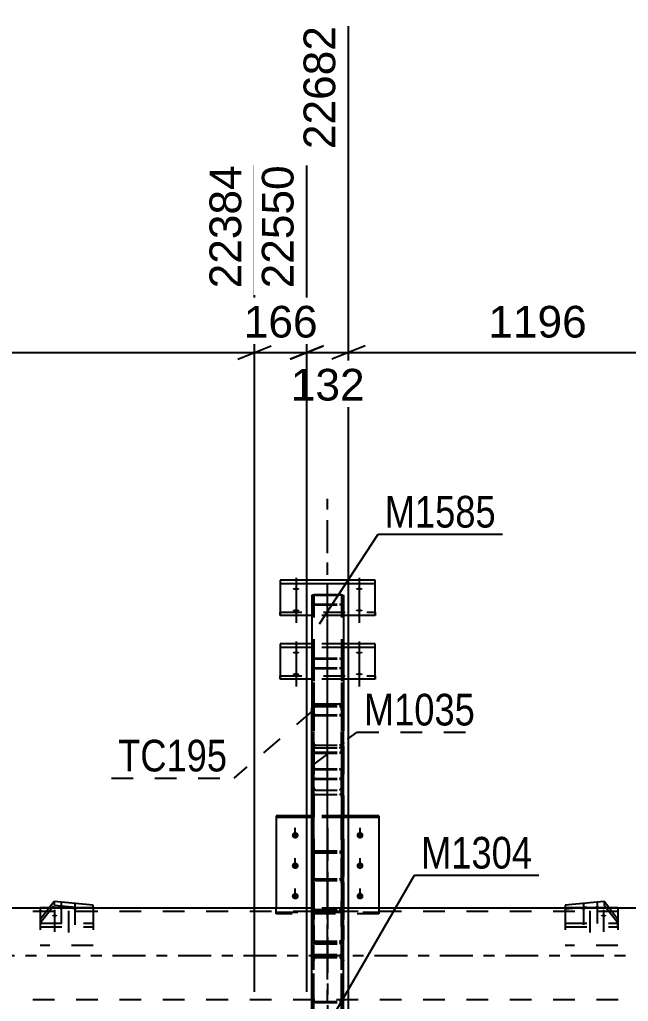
# Model space of a CAD drawing. Header units: millimetres. Extents: x -82 to 1107, y -546 to 295.
# Drawn here: x 596.4 to 651.5, y -4.1 to 84.7 of the extents above; entities that cross this region are included whole.
import ezdxf

# ---------------------------------------------------------------- set-up
doc = ezdxf.new("R2010")
doc.units = ezdxf.units.MM
doc.linetypes.add('DXK_LINE_DOT2', pattern=[3.9198, 1.9599, -1.9599])
doc.linetypes.add('DXK_LINE_DOT3', pattern=[5.9187, 2.979, -0.9799, 0.9799, -0.9799])
doc.styles.add('Arial', font='ARIAL.TTF', dxfattribs={"height": 0.2})
doc.styles.add('Arial Narrow', font='ARIALN.TTF', dxfattribs={"height": 0.2})

# ---------------------------------------------------------------- blocks, each defined once
blk = doc.blocks.new('Part-761553693-1365 - 1360')
at = {"color": 2, "linetype": 'Continuous'}
for p, q in [((619.984, 33.973), (619.984, 33.649)), ((628.555, 33.973), (619.984, 33.973)), ((628.555, 33.649), (628.555, 33.973)), ((619.984, 33.649), (619.984, 30.767)), ((628.555, 33.649), (619.984, 33.649)), ((628.555, 30.767), (628.555, 33.649)), ((622.843, 30.767), (619.984, 30.767)), ((628.555, 30.767), (625.7, 30.767))]:
    blk.add_line(p, q, dxfattribs=at)
at = {"color": 7, "linetype": 'DXK_LINE_DOT2'}
for p, q in [((619.984, 30.767), (619.984, 31.091)), ((619.984, 31.091), (628.555, 31.091)), ((625.7, 30.767), (622.843, 30.767)), ((628.555, 31.091), (628.555, 30.767))]:
    blk.add_line(p, q, dxfattribs=at)
blk = doc.blocks.new('Part-761553693-2009 - 1360')
at = {"color": 2, "linetype": 'Continuous'}
for p, q in [((649.273, 4.883), (645.746, 4.562)), ((645.746, 4.562), (645.746, 4.342)), ((649.694, 4.342), (649.273, 4.883))]:
    blk.add_line(p, q, dxfattribs=at)
at = {"color": 7, "linetype": 'DXK_LINE_DOT2'}
for p, q in [((645.746, 4.24), (649.273, 4.561)), ((649.273, 4.883), (649.273, 4.561)), ((649.273, 4.561), (650.522, 2.955)), ((645.746, 4.342), (645.746, 2.601)), ((650.522, 3.278), (649.694, 4.342)), ((645.746, 2.923), (650.522, 2.923)), ((650.522, 2.601), (650.522, 3.278)), ((645.746, 2.601), (650.522, 2.601))]:
    blk.add_line(p, q, dxfattribs=at)
blk = doc.blocks.new('Bolt-761553693-2076 - 1360')
at = {"linetype": 'Continuous'}
for points in [[(621.413, 33.286), (621.478, 33.284), (621.541, 33.277), (621.598, 33.267), (621.646, 33.252), (621.685, 33.235), (621.712, 33.215), (621.725, 33.195), (621.725, 33.173), (621.712, 33.152), (621.685, 33.133), (621.646, 33.115), (621.598, 33.101), (621.541, 33.09), (621.478, 33.084), (621.413, 33.082), (621.348, 33.084), (621.285, 33.09), (621.228, 33.101), (621.179, 33.115), (621.141, 33.133), (621.114, 33.152), (621.1, 33.173), (621.1, 33.195), (621.114, 33.215), (621.141, 33.235), (621.179, 33.252), (621.228, 33.267), (621.285, 33.277), (621.348, 33.284)], [(621.413, 31.334), (621.478, 31.332), (621.541, 31.325), (621.598, 31.314), (621.646, 31.3), (621.685, 31.283), (621.712, 31.263), (621.725, 31.242), (621.725, 31.221), (621.712, 31.2), (621.685, 31.181), (621.646, 31.163), (621.598, 31.149), (621.541, 31.138), (621.478, 31.132), (621.413, 31.13), (621.348, 31.132), (621.285, 31.138), (621.228, 31.149), (621.179, 31.163), (621.141, 31.181), (621.114, 31.2), (621.1, 31.221), (621.1, 31.242), (621.114, 31.263), (621.141, 31.283), (621.179, 31.3), (621.228, 31.314), (621.285, 31.325), (621.348, 31.332)]]:
    blk.add_hatch(color=1, dxfattribs=at).paths.add_polyline_path(points)
at = {"color": 1, "linetype": 'Continuous'}
for p, q in [((621.413, 34.183), (621.413, 32.076)), ((621.413, 32.231), (621.413, 30.124))]:
    blk.add_line(p, q, dxfattribs=at)
blk = doc.blocks.new('Part-761553693-6363 - 1360')
at = {"color": 2, "linetype": 'Continuous'}
for p, q in [((645.746, 4.342), (645.746, 4.286)), ((645.746, 4.342), (650.522, 4.342)), ((650.522, 4.342), (650.522, 4.286))]:
    blk.add_line(p, q, dxfattribs=at)
at = {"color": 7, "linetype": 'DXK_LINE_DOT2'}
for p, q in [((645.746, 4.286), (645.746, 0.913)), ((650.522, 4.286), (650.522, 0.913)), ((650.522, 0.913), (645.746, 0.913))]:
    blk.add_line(p, q, dxfattribs=at)
blk = doc.blocks.new('Part-761553693-1681 - 1360')
at = {"color": 7, "linetype": 'DXK_LINE_DOT2'}
for p, q in [((681.897, 4), (12.957, 4)), ((625.7, 4.286), (622.843, 4.286)), ((681.897, -4), (12.957, -4))]:
    blk.add_line(p, q, dxfattribs=at)
at = {"color": 2, "linetype": 'Continuous'}
for p, q in [((622.843, 4.286), (454.272, 4.286)), ((659.629, 4.286), (625.7, 4.286))]:
    blk.add_line(p, q, dxfattribs=at)
at = {"color": 7, "linetype": 'DXK_LINE_DOT3'}
blk.add_line((12.957, 0), (681.897, 0), dxfattribs=at)
blk = doc.blocks.new('Bolt-761553693-2062 - 1360')
at = {"linetype": 'Continuous'}
for points in [[(621.413, 27.521), (621.478, 27.519), (621.541, 27.512), (621.598, 27.501), (621.646, 27.487), (621.685, 27.47), (621.712, 27.45), (621.725, 27.429), (621.725, 27.408), (621.712, 27.387), (621.685, 27.368), (621.646, 27.35), (621.598, 27.336), (621.541, 27.325), (621.478, 27.319), (621.413, 27.317), (621.348, 27.319), (621.285, 27.325), (621.228, 27.336), (621.179, 27.35), (621.141, 27.368), (621.114, 27.387), (621.1, 27.408), (621.1, 27.429), (621.114, 27.45), (621.141, 27.47), (621.179, 27.487), (621.228, 27.501), (621.285, 27.512), (621.348, 27.519)], [(621.413, 25.569), (621.478, 25.567), (621.541, 25.56), (621.598, 25.549), (621.646, 25.535), (621.685, 25.518), (621.712, 25.498), (621.725, 25.477), (621.725, 25.456), (621.712, 25.435), (621.685, 25.416), (621.646, 25.398), (621.598, 25.384), (621.541, 25.373), (621.478, 25.367), (621.413, 25.364), (621.348, 25.367), (621.285, 25.373), (621.228, 25.384), (621.179, 25.398), (621.141, 25.416), (621.114, 25.435), (621.1, 25.456), (621.1, 25.477), (621.114, 25.498), (621.141, 25.518), (621.179, 25.535), (621.228, 25.549), (621.285, 25.56), (621.348, 25.567)]]:
    blk.add_hatch(color=1, dxfattribs=at).paths.add_polyline_path(points)
at = {"color": 1, "linetype": 'Continuous'}
for p, q in [((621.413, 28.418), (621.413, 26.311)), ((621.413, 26.466), (621.413, 24.359))]:
    blk.add_line(p, q, dxfattribs=at)
blk = doc.blocks.new('Part-761553693-6348 - 1360')
at = {"color": 7, "linetype": 'DXK_LINE_DOT3'}
blk.add_line((624.271, 7.349), (624.271, -81.109), dxfattribs=at)
at = {"color": 7, "linetype": 'DXK_LINE_DOT2'}
for p, q in [((623.054, 0.059), (623.12, 0.081)), ((623.12, 0.081), (623.185, 0.103)), ((623.185, 0.103), (625.357, 0.103)), ((625.357, 0.103), (625.488, 0.059)), ((622.843, -0.48), (622.869, -0.257)), ((622.843, -74.148), (622.843, -0.48)), ((623.027, -0.368), (623.014, -0.48)), ((623.014, -74.148), (623.014, -0.48)), ((623.185, -0.188), (623.12, -0.21)), ((623.185, -0.188), (625.357, -0.188)), ((625.422, -0.21), (625.357, -0.188)), ((625.528, -0.48), (625.515, -0.368)), ((625.528, -74.148), (625.528, -0.48)), ((625.674, -0.257), (625.7, -0.48)), ((625.7, -74.148), (625.7, -0.48)), ((622.843, -4.026), (622.863, -4.118)), ((622.863, -4.118), (622.869, -4.133)), ((622.869, -4.133), (622.943, -4.195)), ((622.943, -4.195), (623.054, -4.236)), ((623.027, -4.084), (623.014, -4.026)), ((623.053, -4.118), (623.027, -4.084)), ((623.064, -4.128), (623.053, -4.118)), ((623.108, -4.242), (623.054, -4.236)), ((623.064, -4.128), (623.12, -4.148)), ((623.185, -4.246), (623.108, -4.242)), ((623.12, -4.148), (623.185, -4.155)), ((623.185, -4.155), (625.357, -4.155)), ((623.185, -4.246), (625.357, -4.246)), ((625.357, -4.155), (625.422, -4.148)), ((625.434, -4.242), (625.357, -4.246)), ((625.422, -4.148), (625.478, -4.128)), ((625.488, -4.236), (625.434, -4.242)), ((625.489, -4.118), (625.478, -4.128)), ((625.488, -4.236), (625.599, -4.195)), ((625.515, -4.084), (625.489, -4.118)), ((625.515, -4.084), (625.528, -4.026)), ((625.599, -4.195), (625.674, -4.133)), ((625.679, -4.118), (625.674, -4.133)), ((625.7, -4.026), (625.679, -4.118)), ((622.869, -70.955), (622.843, -71.178)), ((623.014, -71.178), (623.027, -71.066)), ((623.185, -70.595), (623.054, -70.639)), ((623.12, -70.908), (623.185, -70.886)), ((623.185, -70.595), (625.357, -70.595)), ((623.185, -70.886), (625.357, -70.886)), ((625.488, -70.639), (625.357, -70.595)), ((625.357, -70.886), (625.422, -70.908)), ((625.515, -71.066), (625.528, -71.178)), ((625.7, -71.178), (625.674, -70.955)), ((623.014, -73.967), (622.843, -73.967)), ((622.843, -74.148), (622.869, -74.193)), ((622.869, -74.193), (622.943, -74.23)), ((622.943, -74.23), (623.054, -74.256)), ((623.027, -74.17), (623.014, -74.148)), ((623.064, -74.189), (623.027, -74.17)), ((623.054, -74.256), (623.185, -74.265)), ((623.12, -74.202), (623.064, -74.189)), ((623.185, -74.206), (623.12, -74.202)), ((623.185, -74.206), (625.357, -74.206)), ((623.185, -74.265), (625.357, -74.265)), ((625.422, -74.202), (625.357, -74.206)), ((625.357, -74.265), (625.488, -74.256)), ((625.478, -74.189), (625.422, -74.202)), ((625.515, -74.17), (625.478, -74.189)), ((625.488, -74.256), (625.599, -74.23)), ((625.528, -74.148), (625.515, -74.17)), ((625.528, -73.967), (625.7, -73.967)), ((625.599, -74.23), (625.674, -74.193)), ((625.674, -74.193), (625.7, -74.148))]:
    blk.add_line(p, q, dxfattribs=at)
for centre, radius, start, end in [((623.397, -0.355), 0.537, 129.62623, 169.43373), ((625.145, -0.355), 0.537, 10.56627, 50.37377), ((623.291, -0.417), 0.269, 129.62623, 169.43373), ((625.251, -0.417), 0.269, 10.56627, 50.37377), ((623.397, -71.053), 0.537, 129.62623, 169.43373), ((623.291, -71.115), 0.269, 129.62623, 169.43373), ((625.251, -71.115), 0.269, 10.56627, 50.37377), ((625.145, -71.053), 0.537, 10.56627, 50.37377)]:
    blk.add_arc(centre, radius, start, end, dxfattribs=at)
blk = doc.blocks.new('Bolt-761553693-1960 - 1360')
at = {"linetype": 'Continuous'}
for points in [[(621.343, 11.179), (621.408, 11.172), (621.47, 11.153), (621.527, 11.122), (621.576, 11.081), (621.615, 11.031), (621.641, 10.975), (621.655, 10.914), (621.655, 10.853), (621.641, 10.792), (621.615, 10.736), (621.576, 10.686), (621.527, 10.645), (621.47, 10.614), (621.408, 10.595), (621.343, 10.588), (621.277, 10.595), (621.215, 10.614), (621.158, 10.645), (621.109, 10.686), (621.07, 10.736), (621.044, 10.792), (621.03, 10.853), (621.03, 10.914), (621.044, 10.975), (621.07, 11.031), (621.109, 11.081), (621.158, 11.122), (621.215, 11.153), (621.277, 11.172)], [(627.2, 11.179), (627.265, 11.172), (627.328, 11.153), (627.384, 11.122), (627.433, 11.081), (627.472, 11.031), (627.499, 10.975), (627.512, 10.914), (627.512, 10.853), (627.499, 10.792), (627.472, 10.736), (627.433, 10.686), (627.384, 10.645), (627.328, 10.614), (627.265, 10.595), (627.2, 10.588), (627.134, 10.595), (627.072, 10.614), (627.015, 10.645), (626.966, 10.686), (626.927, 10.736), (626.901, 10.792), (626.887, 10.853), (626.887, 10.914), (626.901, 10.975), (626.927, 11.031), (626.966, 11.081), (627.015, 11.122), (627.072, 11.153), (627.134, 11.172)], [(621.343, 8.427), (621.408, 8.42), (621.47, 8.401), (621.527, 8.371), (621.576, 8.329), (621.615, 8.279), (621.641, 8.223), (621.655, 8.162), (621.655, 8.101), (621.641, 8.04), (621.615, 7.984), (621.576, 7.934), (621.527, 7.893), (621.47, 7.862), (621.408, 7.843), (621.343, 7.836), (621.277, 7.843), (621.215, 7.862), (621.158, 7.893), (621.109, 7.934), (621.07, 7.984), (621.044, 8.04), (621.03, 8.101), (621.03, 8.162), (621.044, 8.223), (621.07, 8.279), (621.109, 8.329), (621.158, 8.371), (621.215, 8.401), (621.277, 8.42)], [(627.2, 8.427), (627.265, 8.42), (627.328, 8.401), (627.384, 8.371), (627.433, 8.329), (627.472, 8.279), (627.499, 8.223), (627.512, 8.162), (627.512, 8.101), (627.499, 8.04), (627.472, 7.984), (627.433, 7.934), (627.384, 7.893), (627.328, 7.862), (627.265, 7.843), (627.2, 7.836), (627.134, 7.843), (627.072, 7.862), (627.015, 7.893), (626.966, 7.934), (626.927, 7.984), (626.901, 8.04), (626.887, 8.101), (626.887, 8.162), (626.901, 8.223), (626.927, 8.279), (626.966, 8.329), (627.015, 8.371), (627.072, 8.401), (627.134, 8.42)], [(621.343, 5.675), (621.408, 5.669), (621.47, 5.649), (621.527, 5.619), (621.576, 5.577), (621.615, 5.527), (621.641, 5.471), (621.655, 5.41), (621.655, 5.349), (621.641, 5.288), (621.615, 5.232), (621.576, 5.182), (621.527, 5.141), (621.47, 5.11), (621.408, 5.091), (621.343, 5.084), (621.277, 5.091), (621.215, 5.11), (621.158, 5.141), (621.109, 5.182), (621.07, 5.232), (621.044, 5.288), (621.03, 5.349), (621.03, 5.41), (621.044, 5.471), (621.07, 5.527), (621.109, 5.577), (621.158, 5.619), (621.215, 5.649), (621.277, 5.669)], [(627.2, 5.675), (627.265, 5.669), (627.328, 5.649), (627.384, 5.619), (627.433, 5.577), (627.472, 5.527), (627.499, 5.471), (627.512, 5.41), (627.512, 5.349), (627.499, 5.288), (627.472, 5.232), (627.433, 5.182), (627.384, 5.141), (627.328, 5.11), (627.265, 5.091), (627.2, 5.084), (627.134, 5.091), (627.072, 5.11), (627.015, 5.141), (626.966, 5.182), (626.927, 5.232), (626.901, 5.288), (626.887, 5.349), (626.887, 5.41), (626.901, 5.471), (626.927, 5.527), (626.966, 5.577), (627.015, 5.619), (627.072, 5.649), (627.134, 5.669)]]:
    blk.add_hatch(color=1, dxfattribs=at).paths.add_polyline_path(points)
at = {"color": 1, "linetype": 'Continuous'}
for p, q in [((621.343, 10.757), (621.343, 11.568)), ((627.2, 10.757), (627.2, 11.568)), ((621.343, 8.005), (621.343, 8.816)), ((627.2, 8.005), (627.2, 8.816)), ((621.343, 5.253), (621.343, 6.064)), ((627.2, 5.253), (627.2, 6.064))]:
    blk.add_line(p, q, dxfattribs=at)
at = {"color": 1, "linetype": 'DXK_LINE_DOT2'}
for p, q in [((624.271, 10.757), (624.271, 11.568)), ((624.271, 5.253), (624.271, 6.064))]:
    blk.add_line(p, q, dxfattribs=at)
blk = doc.blocks.new('Bolt-761553693-2010 - 1360')
at = {"linetype": 'Continuous'}
for points in [[(648.637, 4.282), (648.584, 4.284), (648.533, 4.29), (648.486, 4.299), (648.446, 4.311), (648.415, 4.326), (648.393, 4.343), (648.382, 4.361), (648.382, 4.379), (648.393, 4.397), (648.415, 4.414), (648.446, 4.429), (648.486, 4.441), (648.533, 4.451), (648.584, 4.456), (648.637, 4.458), (648.691, 4.456), (648.742, 4.451), (648.789, 4.441), (648.828, 4.429), (648.86, 4.414), (648.882, 4.397), (648.893, 4.379), (648.893, 4.361), (648.882, 4.343), (648.86, 4.326), (648.828, 4.311), (648.789, 4.299), (648.742, 4.29), (648.691, 4.284)], [(647.395, 4.169), (647.341, 4.171), (647.29, 4.177), (647.244, 4.186), (647.204, 4.198), (647.172, 4.213), (647.15, 4.23), (647.139, 4.248), (647.139, 4.266), (647.15, 4.284), (647.172, 4.301), (647.204, 4.316), (647.244, 4.328), (647.29, 4.338), (647.341, 4.343), (647.395, 4.345), (647.448, 4.343), (647.499, 4.338), (647.546, 4.328), (647.586, 4.316), (647.618, 4.301), (647.639, 4.284), (647.651, 4.266), (647.651, 4.248), (647.639, 4.23), (647.618, 4.213), (647.586, 4.198), (647.546, 4.186), (647.499, 4.177), (647.448, 4.171)], [(649.225, 3.527), (649.171, 3.529), (649.12, 3.534), (649.074, 3.544), (649.034, 3.556), (649.002, 3.571), (648.98, 3.588), (648.969, 3.606), (648.969, 3.624), (648.98, 3.642), (649.002, 3.659), (649.034, 3.674), (649.074, 3.686), (649.12, 3.695), (649.171, 3.701), (649.225, 3.703), (649.278, 3.701), (649.329, 3.695), (649.376, 3.686), (649.416, 3.674), (649.447, 3.659), (649.469, 3.642), (649.481, 3.624), (649.481, 3.606), (649.469, 3.588), (649.447, 3.571), (649.416, 3.556), (649.376, 3.544), (649.329, 3.534), (649.278, 3.529)]]:
    blk.add_hatch(color=1, dxfattribs=at).paths.add_polyline_path(points)
at = {"color": 1, "linetype": 'Continuous'}
for p, q in [((647.395, 4.794), (647.395, 2.781)), ((648.637, 4.907), (648.637, 2.894)), ((649.225, 4.152), (649.225, 2.138))]:
    blk.add_line(p, q, dxfattribs=at)
at = {"color": 1, "linetype": 'DXK_LINE_DOT2'}
blk.add_line((647.982, 4.039), (647.982, 2.025), dxfattribs=at)
blk = doc.blocks.new('Part-761553693-2030 - 1360')
at = {"color": 7, "linetype": 'DXK_LINE_DOT2'}
for p, q in [((598.288, 2.955), (599.536, 4.561)), ((599.536, 4.883), (599.536, 4.561)), ((599.536, 4.561), (603.064, 4.24)), ((599.115, 4.342), (598.288, 3.277)), ((603.064, 4.342), (603.064, 2.601)), ((598.288, 3.277), (598.288, 2.601)), ((598.288, 2.923), (603.064, 2.923)), ((598.288, 2.601), (603.064, 2.601))]:
    blk.add_line(p, q, dxfattribs=at)
at = {"color": 2, "linetype": 'Continuous'}
for p, q in [((599.536, 4.883), (599.115, 4.342)), ((603.064, 4.562), (599.536, 4.883)), ((603.064, 4.342), (603.064, 4.562))]:
    blk.add_line(p, q, dxfattribs=at)
blk = doc.blocks.new('Bolt-761553693-2031 - 1360')
at = {"linetype": 'Continuous'}
for points in [[(600.172, 4.282), (600.118, 4.284), (600.067, 4.29), (600.021, 4.299), (599.981, 4.311), (599.949, 4.326), (599.927, 4.343), (599.916, 4.361), (599.916, 4.379), (599.927, 4.397), (599.949, 4.414), (599.981, 4.429), (600.021, 4.441), (600.067, 4.451), (600.118, 4.456), (600.172, 4.458), (600.225, 4.456), (600.277, 4.451), (600.323, 4.441), (600.363, 4.429), (600.395, 4.414), (600.416, 4.397), (600.428, 4.379), (600.428, 4.361), (600.416, 4.343), (600.395, 4.326), (600.363, 4.311), (600.323, 4.299), (600.277, 4.29), (600.225, 4.284)], [(599.585, 3.527), (599.532, 3.529), (599.48, 3.534), (599.434, 3.543), (599.394, 3.556), (599.362, 3.571), (599.34, 3.587), (599.329, 3.605), (599.329, 3.624), (599.34, 3.642), (599.362, 3.659), (599.394, 3.673), (599.434, 3.686), (599.48, 3.695), (599.532, 3.701), (599.585, 3.703), (599.638, 3.701), (599.69, 3.695), (599.736, 3.686), (599.776, 3.673), (599.808, 3.659), (599.83, 3.642), (599.841, 3.624), (599.841, 3.605), (599.83, 3.587), (599.808, 3.571), (599.776, 3.556), (599.736, 3.543), (599.69, 3.534), (599.638, 3.529)], [(601.415, 4.169), (601.361, 4.171), (601.31, 4.177), (601.263, 4.186), (601.223, 4.198), (601.192, 4.213), (601.17, 4.23), (601.159, 4.248), (601.159, 4.266), (601.17, 4.284), (601.192, 4.301), (601.223, 4.316), (601.263, 4.328), (601.31, 4.338), (601.361, 4.343), (601.415, 4.345), (601.468, 4.343), (601.519, 4.338), (601.566, 4.328), (601.606, 4.316), (601.637, 4.301), (601.659, 4.284), (601.67, 4.266), (601.67, 4.248), (601.659, 4.23), (601.637, 4.213), (601.606, 4.198), (601.566, 4.186), (601.519, 4.177), (601.468, 4.171)]]:
    blk.add_hatch(color=1, dxfattribs=at).paths.add_polyline_path(points)
at = {"color": 1, "linetype": 'Continuous'}
for p, q in [((600.172, 4.907), (600.172, 2.894)), ((601.415, 4.794), (601.415, 2.781)), ((599.585, 4.152), (599.585, 2.138))]:
    blk.add_line(p, q, dxfattribs=at)
at = {"color": 1, "linetype": 'DXK_LINE_DOT2'}
blk.add_line((600.828, 4.039), (600.828, 2.025), dxfattribs=at)
blk = doc.blocks.new('Bolt-761553693-2063 - 1360')
at = {"linetype": 'Continuous'}
for points in [[(627.127, 27.521), (627.193, 27.519), (627.255, 27.512), (627.312, 27.501), (627.361, 27.487), (627.399, 27.47), (627.426, 27.45), (627.44, 27.429), (627.44, 27.408), (627.426, 27.387), (627.399, 27.368), (627.361, 27.35), (627.312, 27.336), (627.255, 27.325), (627.193, 27.319), (627.127, 27.316), (627.062, 27.319), (626.999, 27.325), (626.942, 27.336), (626.894, 27.35), (626.855, 27.368), (626.828, 27.387), (626.815, 27.408), (626.815, 27.429), (626.828, 27.45), (626.855, 27.47), (626.894, 27.487), (626.942, 27.501), (626.999, 27.512), (627.062, 27.519)], [(627.127, 25.569), (627.193, 25.567), (627.255, 25.56), (627.312, 25.549), (627.361, 25.535), (627.399, 25.518), (627.426, 25.498), (627.44, 25.477), (627.44, 25.456), (627.426, 25.435), (627.399, 25.416), (627.361, 25.398), (627.312, 25.384), (627.255, 25.373), (627.193, 25.367), (627.127, 25.364), (627.062, 25.367), (626.999, 25.373), (626.942, 25.384), (626.894, 25.398), (626.855, 25.416), (626.828, 25.435), (626.815, 25.456), (626.815, 25.477), (626.828, 25.498), (626.855, 25.518), (626.894, 25.535), (626.942, 25.549), (626.999, 25.56), (627.062, 25.567)]]:
    blk.add_hatch(color=1, dxfattribs=at).paths.add_polyline_path(points)
at = {"color": 1, "linetype": 'Continuous'}
for p, q in [((627.127, 28.418), (627.127, 26.311)), ((627.127, 26.466), (627.127, 24.359))]:
    blk.add_line(p, q, dxfattribs=at)
blk = doc.blocks.new('Bolt-761553693-2077 - 1360')
at = {"linetype": 'Continuous'}
for points in [[(627.127, 33.286), (627.193, 33.284), (627.255, 33.277), (627.312, 33.267), (627.361, 33.252), (627.399, 33.235), (627.426, 33.215), (627.44, 33.194), (627.44, 33.173), (627.426, 33.152), (627.399, 33.133), (627.361, 33.115), (627.312, 33.101), (627.255, 33.09), (627.193, 33.084), (627.127, 33.082), (627.062, 33.084), (626.999, 33.09), (626.942, 33.101), (626.894, 33.115), (626.855, 33.133), (626.828, 33.152), (626.815, 33.173), (626.815, 33.194), (626.828, 33.215), (626.855, 33.235), (626.894, 33.252), (626.942, 33.267), (626.999, 33.277), (627.062, 33.284)], [(627.127, 31.334), (627.193, 31.332), (627.255, 31.325), (627.312, 31.314), (627.361, 31.3), (627.399, 31.283), (627.426, 31.263), (627.44, 31.242), (627.44, 31.221), (627.426, 31.2), (627.399, 31.181), (627.361, 31.163), (627.312, 31.149), (627.255, 31.138), (627.193, 31.132), (627.127, 31.13), (627.062, 31.132), (626.999, 31.138), (626.942, 31.149), (626.894, 31.163), (626.855, 31.181), (626.828, 31.2), (626.815, 31.221), (626.815, 31.242), (626.828, 31.263), (626.855, 31.283), (626.894, 31.3), (626.942, 31.314), (626.999, 31.325), (627.062, 31.332)]]:
    blk.add_hatch(color=1, dxfattribs=at).paths.add_polyline_path(points)
at = {"color": 1, "linetype": 'Continuous'}
for p, q in [((627.127, 34.183), (627.127, 32.076)), ((627.127, 32.231), (627.127, 30.124))]:
    blk.add_line(p, q, dxfattribs=at)
blk = doc.blocks.new('Part-761553693-6340 - 1360')
at = {"color": 7, "linetype": 'DXK_LINE_DOT3'}
blk.add_line((624.272, -96.857), (624.272, 5.714), dxfattribs=at)
blk = doc.blocks.new('Part-761553693-6343 - 1360')
at = {"color": 7, "linetype": 'DXK_LINE_DOT3'}
blk.add_line((624.271, -0.67), (624.271, 24.045), dxfattribs=at)
at = {"color": 2, "linetype": 'Continuous'}
for p, q in [((622.869, 22.496), (622.843, 22.312)), ((622.943, 22.652), (622.869, 22.496)), ((623.054, 22.756), (622.943, 22.652)), ((623.185, 22.793), (623.054, 22.756)), ((623.185, 22.793), (625.357, 22.793)), ((625.488, 22.756), (625.357, 22.793)), ((625.599, 22.652), (625.488, 22.756)), ((625.674, 22.496), (625.599, 22.652)), ((625.7, 22.312), (625.674, 22.496))]:
    blk.add_line(p, q, dxfattribs=at)
at = {"color": 7, "linetype": 'DXK_LINE_DOT2'}
for p, q in [((622.843, 22.312), (622.843, 1.437)), ((623.014, 22.312), (623.027, 22.404)), ((623.014, 22.312), (623.014, 1.437)), ((623.027, 22.404), (623.064, 22.482)), ((623.064, 22.482), (623.12, 22.534)), ((623.12, 22.534), (623.185, 22.552)), ((623.185, 22.552), (625.357, 22.552)), ((625.357, 22.552), (625.422, 22.534)), ((625.422, 22.534), (625.478, 22.482)), ((625.478, 22.482), (625.515, 22.404)), ((625.515, 22.404), (625.528, 22.312)), ((625.528, 22.312), (625.528, 1.437)), ((625.7, 22.312), (625.7, 1.437)), ((622.843, 19.268), (622.869, 19.084)), ((622.869, 19.084), (622.943, 18.928)), ((622.943, 18.928), (623.054, 18.824)), ((623.027, 19.176), (623.014, 19.268)), ((623.064, 19.098), (623.027, 19.176)), ((623.054, 18.824), (623.185, 18.787)), ((623.12, 19.046), (623.064, 19.098)), ((623.185, 19.027), (623.12, 19.046)), ((623.185, 19.027), (625.357, 19.027)), ((623.185, 18.787), (625.357, 18.787)), ((625.422, 19.046), (625.357, 19.027)), ((625.357, 18.787), (625.488, 18.824)), ((625.478, 19.098), (625.422, 19.046)), ((625.515, 19.176), (625.478, 19.098)), ((625.488, 18.824), (625.599, 18.928)), ((625.528, 19.268), (625.515, 19.176)), ((625.599, 18.928), (625.674, 19.084)), ((625.674, 19.084), (625.7, 19.268)), ((622.843, 3.734), (622.869, 3.873)), ((623.027, 3.803), (623.014, 3.734)), ((623.064, 3.862), (623.027, 3.803)), ((623.054, 4.069), (623.185, 4.096)), ((623.12, 3.901), (623.064, 3.862)), ((623.185, 3.915), (623.12, 3.901)), ((623.185, 4.096), (625.357, 4.096)), ((623.185, 3.915), (625.357, 3.915)), ((625.357, 4.096), (625.488, 4.069)), ((625.422, 3.901), (625.357, 3.915)), ((625.478, 3.862), (625.422, 3.901)), ((625.515, 3.803), (625.478, 3.862)), ((625.528, 3.734), (625.515, 3.803)), ((625.674, 3.873), (625.7, 3.734)), ((622.869, 1.298), (622.843, 1.437)), ((623.014, 1.437), (623.027, 1.368)), ((623.027, 1.368), (623.064, 1.309)), ((623.12, 1.088), (623.054, 1.102)), ((623.064, 1.309), (623.12, 1.27)), ((623.12, 1.27), (623.185, 1.256)), ((623.185, 1.075), (623.12, 1.088)), ((623.185, 1.256), (625.357, 1.256)), ((623.185, 1.075), (625.357, 1.075)), ((625.357, 1.256), (625.422, 1.27)), ((625.488, 1.102), (625.357, 1.075)), ((625.422, 1.27), (625.478, 1.309)), ((625.478, 1.309), (625.515, 1.368)), ((625.515, 1.368), (625.528, 1.437)), ((625.7, 1.437), (625.674, 1.298))]:
    blk.add_line(p, q, dxfattribs=at)
for centre, start, end in [((623.199, 3.746), 114.13588, 159.07237), ((625.344, 3.746), 20.92763, 65.86412), ((623.199, 1.425), 200.92763, 245.86412), ((625.344, 1.425), 294.13588, 339.07237)]:
    blk.add_arc(centre, 0.353, start, end, dxfattribs=at)
blk = doc.blocks.new('Part-761553693-6346 - 1360')
at = {"color": 7, "linetype": 'DXK_LINE_DOT3'}
blk.add_line((624.271, -84.986), (624.271, 30.79), dxfattribs=at)
at = {"color": 2, "linetype": 'Continuous'}
for p, q in [((622.843, 22.312), (622.869, 22.496)), ((622.843, -75.761), (622.843, 22.312)), ((622.869, 22.496), (622.943, 22.652)), ((622.943, 22.652), (623.054, 22.756)), ((623.054, 22.756), (623.185, 22.793)), ((623.185, 22.793), (625.357, 22.793)), ((625.357, 22.793), (625.488, 22.756)), ((625.488, 22.756), (625.599, 22.652)), ((625.599, 22.652), (625.674, 22.496)), ((625.674, 22.496), (625.7, 22.312)), ((625.7, -75.761), (625.7, 22.312))]:
    blk.add_line(p, q, dxfattribs=at)
at = {"color": 7, "linetype": 'DXK_LINE_DOT2'}
for p, q in [((623.027, 22.404), (623.014, 22.312)), ((623.014, -75.761), (623.014, 22.312)), ((623.064, 22.482), (623.027, 22.404)), ((623.12, 22.534), (623.064, 22.482)), ((623.185, 22.552), (623.12, 22.534)), ((623.185, 22.552), (625.357, 22.552)), ((625.422, 22.534), (625.357, 22.552)), ((625.478, 22.482), (625.422, 22.534)), ((625.515, 22.404), (625.478, 22.482)), ((625.528, 22.312), (625.515, 22.404)), ((625.528, -75.761), (625.528, 22.312)), ((622.869, 19.084), (622.843, 19.268)), ((622.943, 18.928), (622.869, 19.084)), ((623.054, 18.824), (622.943, 18.928)), ((623.014, 19.268), (623.027, 19.176)), ((623.027, 19.176), (623.064, 19.098)), ((623.185, 18.787), (623.054, 18.824)), ((623.064, 19.098), (623.12, 19.046)), ((623.12, 19.046), (623.185, 19.027)), ((623.185, 19.027), (625.357, 19.027)), ((623.185, 18.787), (625.357, 18.787)), ((625.357, 19.027), (625.422, 19.046)), ((625.488, 18.824), (625.357, 18.787)), ((625.422, 19.046), (625.478, 19.098)), ((625.478, 19.098), (625.515, 19.176)), ((625.599, 18.928), (625.488, 18.824)), ((625.515, 19.176), (625.528, 19.268)), ((625.674, 19.084), (625.599, 18.928)), ((625.7, 19.268), (625.674, 19.084))]:
    blk.add_line(p, q, dxfattribs=at)
blk = doc.blocks.new('Part-761553693-6356 - 1360')
at = {"color": 7, "linetype": 'DXK_LINE_DOT2'}
for p, q in [((622.843, -36.23), (622.843, 18.787)), ((623.014, 18.787), (622.843, 18.787)), ((623.014, -36.23), (623.014, 18.787)), ((625.528, -36.23), (625.528, 18.787)), ((625.528, 18.787), (625.7, 18.787)), ((625.7, -36.23), (625.7, 18.787)), ((622.869, 18.417), (622.843, 18.477)), ((622.943, 18.366), (622.869, 18.417)), ((623.054, 18.332), (622.943, 18.366)), ((623.014, 18.477), (623.027, 18.447)), ((623.027, 18.447), (623.064, 18.422)), ((623.185, 18.32), (623.054, 18.332)), ((623.064, 18.422), (623.12, 18.405)), ((623.12, 18.405), (623.185, 18.399)), ((623.185, 18.399), (625.357, 18.399)), ((623.185, 18.32), (625.357, 18.32)), ((625.357, 18.399), (625.422, 18.405)), ((625.488, 18.332), (625.357, 18.32)), ((625.422, 18.405), (625.478, 18.422)), ((625.478, 18.422), (625.515, 18.447)), ((625.599, 18.366), (625.488, 18.332)), ((625.515, 18.447), (625.528, 18.477)), ((625.674, 18.417), (625.599, 18.366)), ((625.7, 18.477), (625.674, 18.417)), ((622.843, 15.353), (622.869, 15.052)), ((623.027, 15.203), (623.014, 15.353)), ((625.528, 15.353), (625.515, 15.203)), ((625.674, 15.052), (625.7, 15.353)), ((623.054, 14.627), (623.185, 14.567)), ((623.185, 14.96), (623.12, 14.99)), ((623.185, 14.96), (625.357, 14.96)), ((623.185, 14.567), (625.357, 14.567)), ((625.422, 14.99), (625.357, 14.96)), ((625.357, 14.567), (625.488, 14.627)), ((622.843, -34.24), (622.869, -34.12)), ((622.869, -34.12), (622.943, -34.018)), ((622.943, -34.018), (623.054, -33.95)), ((623.027, -34.18), (623.014, -34.24)), ((623.064, -34.129), (623.027, -34.18)), ((623.054, -33.95), (623.185, -33.926)), ((623.12, -34.095), (623.064, -34.129)), ((623.185, -34.083), (623.12, -34.095)), ((623.185, -33.926), (625.357, -33.926)), ((623.185, -34.083), (625.357, -34.083)), ((625.357, -33.926), (625.488, -33.95)), ((625.422, -34.095), (625.357, -34.083)), ((625.478, -34.129), (625.422, -34.095)), ((625.515, -34.18), (625.478, -34.129)), ((625.488, -33.95), (625.599, -34.018)), ((625.528, -34.24), (625.515, -34.18)), ((625.599, -34.018), (625.674, -34.12)), ((625.674, -34.12), (625.7, -34.24)), ((622.869, -36.351), (622.843, -36.23)), ((622.943, -36.453), (622.869, -36.351)), ((623.014, -36.23), (623.027, -36.291)), ((623.027, -36.291), (623.064, -36.342)), ((623.064, -36.342), (623.12, -36.376)), ((623.12, -36.376), (623.185, -36.388)), ((623.185, -36.388), (625.357, -36.388)), ((625.357, -36.388), (625.422, -36.376)), ((625.422, -36.376), (625.478, -36.342)), ((625.478, -36.342), (625.515, -36.291)), ((625.515, -36.291), (625.528, -36.23)), ((625.674, -36.351), (625.599, -36.453)), ((625.7, -36.23), (625.674, -36.351)), ((623.054, -36.521), (622.943, -36.453)), ((623.185, -36.545), (623.054, -36.521)), ((623.185, -36.545), (625.357, -36.545)), ((625.488, -36.521), (625.357, -36.545)), ((625.599, -36.453), (625.488, -36.521))]:
    blk.add_line(p, q, dxfattribs=at)
for centre, radius, start, end in [((623.424, 15.249), 0.399, 186.67822, 220.453), ((625.118, 15.249), 0.399, 319.547, 353.32178), ((623.662, 15.145), 0.799, 186.67822, 220.453), ((624.88, 15.145), 0.799, 319.547, 353.32178)]:
    blk.add_arc(centre, radius, start, end, dxfattribs=at)
blk = doc.blocks.new('Part-761553693-6357 - 1360')
at = {"color": 7, "linetype": 'DXK_LINE_DOT3'}
blk.add_line((624.271, 11.552), (624.271, -0.779), dxfattribs=at)
at = {"color": 7, "linetype": 'DXK_LINE_DOT2'}
for p, q in [((622.843, 9.152), (622.869, 9.275)), ((622.843, 9.152), (622.843, 1.486)), ((622.869, 9.275), (622.943, 9.38)), ((622.943, 9.38), (623.054, 9.449)), ((623.027, 9.213), (623.014, 9.152)), ((623.014, 9.152), (623.014, 1.486)), ((623.064, 9.266), (623.027, 9.213)), ((623.054, 9.449), (623.185, 9.474)), ((623.12, 9.301), (623.064, 9.266)), ((623.185, 9.313), (623.12, 9.301)), ((623.185, 9.474), (625.357, 9.474)), ((623.185, 9.313), (625.357, 9.313)), ((625.357, 9.474), (625.488, 9.449)), ((625.422, 9.301), (625.357, 9.313)), ((625.478, 9.266), (625.422, 9.301)), ((625.515, 9.213), (625.478, 9.266)), ((625.488, 9.449), (625.599, 9.38)), ((625.528, 9.152), (625.515, 9.213)), ((625.528, 9.152), (625.528, 1.486)), ((625.599, 9.38), (625.674, 9.275)), ((625.674, 9.275), (625.7, 9.152)), ((625.7, 9.152), (625.7, 1.486)), ((622.869, 6.988), (622.843, 7.111)), ((623.014, 7.111), (623.027, 7.05)), ((625.515, 7.05), (625.528, 7.111)), ((625.7, 7.111), (625.674, 6.988)), ((622.943, 6.884), (622.869, 6.988)), ((623.054, 6.814), (622.943, 6.884)), ((623.027, 7.05), (623.064, 6.997)), ((623.185, 6.789), (623.054, 6.814)), ((623.064, 6.997), (623.12, 6.963)), ((623.12, 6.963), (623.185, 6.95)), ((623.185, 6.95), (625.357, 6.95)), ((623.185, 6.789), (625.357, 6.789)), ((625.357, 6.95), (625.422, 6.963)), ((625.488, 6.814), (625.357, 6.789)), ((625.422, 6.963), (625.478, 6.997)), ((625.478, 6.997), (625.515, 7.05)), ((625.599, 6.884), (625.488, 6.814)), ((625.674, 6.988), (625.599, 6.884)), ((622.865, 3.916), (622.843, 3.797)), ((622.869, 3.937), (622.865, 3.916)), ((623.014, 3.797), (623.027, 3.867)), ((623.027, 3.867), (623.064, 3.926)), ((623.185, 4.162), (623.054, 4.134)), ((623.064, 3.926), (623.12, 3.966)), ((623.12, 3.966), (623.185, 3.98)), ((623.185, 4.162), (625.357, 4.162)), ((623.185, 3.98), (625.357, 3.98)), ((625.488, 4.134), (625.357, 4.162)), ((625.357, 3.98), (625.422, 3.966)), ((625.422, 3.966), (625.478, 3.926)), ((625.478, 3.926), (625.515, 3.867)), ((625.515, 3.867), (625.528, 3.797)), ((625.677, 3.916), (625.674, 3.937)), ((625.7, 3.797), (625.677, 3.916)), ((622.843, 1.486), (622.869, 1.347)), ((623.027, 1.416), (623.014, 1.486)), ((623.064, 1.357), (623.027, 1.416)), ((623.054, 1.149), (623.185, 1.121)), ((623.12, 1.318), (623.064, 1.357)), ((623.185, 1.304), (623.12, 1.318)), ((623.185, 1.304), (625.357, 1.304)), ((623.185, 1.121), (625.357, 1.121)), ((625.422, 1.318), (625.357, 1.304)), ((625.357, 1.121), (625.488, 1.149)), ((625.478, 1.357), (625.422, 1.318)), ((625.515, 1.416), (625.478, 1.357)), ((625.528, 1.486), (625.515, 1.416)), ((625.674, 1.347), (625.7, 1.486))]:
    blk.add_line(p, q, dxfattribs=at)
for centre, start, end in [((623.2, 3.811), 114.31995, 159.24167), ((625.342, 3.811), 20.75833, 65.68005), ((623.2, 1.472), 200.75833, 245.68005), ((625.342, 1.472), 294.31995, 339.24167)]:
    blk.add_arc(centre, 0.355, start, end, dxfattribs=at)
blk = doc.blocks.new('Part-761553693-6358 - 1360')
at = {"color": 2, "linetype": 'Continuous'}
for p, q in [((619.628, 12.651), (619.628, 4.286)), ((622.843, 12.651), (619.628, 12.651)), ((622.843, 12.494), (619.628, 12.494)), ((628.914, 12.651), (625.7, 12.651)), ((628.914, 12.494), (625.7, 12.494)), ((628.914, 12.651), (628.914, 4.286))]:
    blk.add_line(p, q, dxfattribs=at)
at = {"color": 7, "linetype": 'DXK_LINE_DOT2'}
for p, q in [((625.7, 12.651), (622.843, 12.651)), ((625.7, 12.494), (622.843, 12.494)), ((619.628, 3.769), (619.628, 4.286)), ((619.628, 3.925), (628.914, 3.925)), ((628.914, 3.769), (619.628, 3.769)), ((628.914, 4.286), (628.914, 3.769))]:
    blk.add_line(p, q, dxfattribs=at)
blk = doc.blocks.new('Part-761553693-6365 - 1360')
at = {"color": 2, "linetype": 'Continuous'}
for p, q in [((598.288, 4.342), (598.288, 4.286)), ((598.288, 4.342), (603.064, 4.342)), ((603.064, 4.342), (603.064, 4.286))]:
    blk.add_line(p, q, dxfattribs=at)
at = {"color": 7, "linetype": 'DXK_LINE_DOT2'}
for p, q in [((598.288, 4.286), (598.288, 0.913)), ((603.064, 4.286), (603.064, 0.913)), ((603.064, 0.913), (598.288, 0.913))]:
    blk.add_line(p, q, dxfattribs=at)
blk = doc.blocks.new('Part-761553693-6368 - 1360')
at = {"color": 2, "linetype": 'Continuous'}
for p, q in [((619.984, 28.208), (619.984, 27.884)), ((622.843, 28.208), (619.984, 28.208)), ((619.984, 27.884), (619.984, 25.002)), ((622.843, 27.884), (619.984, 27.884)), ((628.555, 28.208), (625.7, 28.208)), ((628.555, 27.884), (625.7, 27.884)), ((628.555, 27.884), (628.555, 28.208)), ((628.555, 25.002), (628.555, 27.884)), ((622.843, 25.002), (619.984, 25.002)), ((628.555, 25.002), (625.7, 25.002))]:
    blk.add_line(p, q, dxfattribs=at)
at = {"color": 7, "linetype": 'DXK_LINE_DOT2'}
for p, q in [((625.7, 28.208), (622.843, 28.208)), ((625.7, 27.884), (622.843, 27.884)), ((619.984, 25.002), (619.984, 25.326)), ((619.984, 25.326), (628.555, 25.326)), ((625.7, 25.002), (622.843, 25.002)), ((628.555, 25.326), (628.555, 25.002))]:
    blk.add_line(p, q, dxfattribs=at)
blk = doc.blocks.new('Part-761553693-6369 - 1360')
at = {"color": 7, "linetype": 'DXK_LINE_DOT3'}
blk.add_line((624.271, 6.969), (624.271, 35.899), dxfattribs=at)
at = {"color": 7, "linetype": 'DXK_LINE_DOT2'}
for p, q in [((622.843, 26.796), (622.869, 26.839)), ((622.843, 26.796), (622.843, 16.072)), ((622.869, 26.839), (622.943, 26.875)), ((622.943, 26.875), (623.054, 26.899)), ((623.027, 26.817), (623.014, 26.796)), ((623.014, 26.796), (623.014, 16.072)), ((623.064, 26.835), (623.027, 26.817)), ((623.054, 26.899), (623.185, 26.908)), ((623.12, 26.847), (623.064, 26.835)), ((623.185, 26.852), (623.12, 26.847)), ((623.185, 26.908), (625.357, 26.908)), ((623.185, 26.852), (625.357, 26.852)), ((625.357, 26.908), (625.488, 26.899)), ((625.422, 26.847), (625.357, 26.852)), ((625.478, 26.835), (625.422, 26.847)), ((625.515, 26.817), (625.478, 26.835)), ((625.488, 26.899), (625.599, 26.875)), ((625.528, 26.796), (625.515, 26.817)), ((625.528, 26.796), (625.528, 16.072)), ((625.599, 26.875), (625.674, 26.839)), ((625.674, 26.839), (625.7, 26.796)), ((625.7, 26.796), (625.7, 16.072)), ((622.869, 26.047), (622.843, 26.09)), ((622.943, 26.011), (622.869, 26.047)), ((623.054, 25.986), (622.943, 26.011)), ((623.014, 26.09), (623.027, 26.068)), ((623.027, 26.068), (623.064, 26.05)), ((623.185, 25.978), (623.054, 25.986)), ((623.064, 26.05), (623.12, 26.038)), ((623.12, 26.038), (623.185, 26.034)), ((623.185, 26.034), (625.357, 26.034)), ((623.185, 25.978), (625.357, 25.978)), ((625.357, 26.034), (625.422, 26.038)), ((625.488, 25.986), (625.357, 25.978)), ((625.422, 26.038), (625.478, 26.05)), ((625.478, 26.05), (625.515, 26.068)), ((625.599, 26.011), (625.488, 25.986)), ((625.515, 26.068), (625.528, 26.09)), ((625.674, 26.047), (625.599, 26.011)), ((625.7, 26.09), (625.674, 26.047)), ((623.054, 16.881), (622.943, 16.857)), ((623.185, 16.89), (623.054, 16.881)), ((623.185, 16.89), (625.357, 16.89)), ((625.488, 16.881), (625.357, 16.89)), ((625.599, 16.857), (625.488, 16.881)), ((622.869, 16.821), (622.843, 16.778)), ((622.843, 16.072), (622.869, 16.029)), ((622.943, 16.857), (622.869, 16.821)), ((622.869, 16.029), (622.943, 15.993)), ((622.943, 15.993), (623.054, 15.969)), ((623.014, 16.778), (623.027, 16.8)), ((623.027, 16.051), (623.014, 16.072)), ((623.027, 16.8), (623.064, 16.818)), ((623.064, 16.032), (623.027, 16.051)), ((623.064, 16.818), (623.12, 16.83)), ((623.12, 16.02), (623.064, 16.032)), ((623.12, 16.83), (623.185, 16.834)), ((623.185, 16.016), (623.12, 16.02)), ((623.185, 16.834), (625.357, 16.834)), ((623.185, 16.016), (625.357, 16.016)), ((625.357, 16.834), (625.422, 16.83)), ((625.422, 16.02), (625.357, 16.016)), ((625.422, 16.83), (625.478, 16.818)), ((625.478, 16.032), (625.422, 16.02)), ((625.478, 16.818), (625.515, 16.8)), ((625.515, 16.051), (625.478, 16.032)), ((625.488, 15.969), (625.599, 15.993)), ((625.515, 16.8), (625.528, 16.778)), ((625.528, 16.072), (625.515, 16.051)), ((625.674, 16.821), (625.599, 16.857)), ((625.599, 15.993), (625.674, 16.029)), ((625.7, 16.778), (625.674, 16.821)), ((625.674, 16.029), (625.7, 16.072)), ((623.054, 15.969), (623.185, 15.96)), ((623.185, 15.96), (625.357, 15.96)), ((625.357, 15.96), (625.488, 15.969))]:
    blk.add_line(p, q, dxfattribs=at)
blk = doc.blocks.new('Part-761553693-6371 - 1360')
at = {"color": 7, "linetype": 'DXK_LINE_DOT3'}
blk.add_line((624.271, 12.734), (624.271, 41.664), dxfattribs=at)
at = {"color": 2, "linetype": 'Continuous'}
for p, q in [((622.843, 32.561), (622.869, 32.604)), ((622.843, 32.561), (622.843, 22.312)), ((622.869, 32.604), (622.943, 32.64)), ((622.943, 32.64), (623.054, 32.664)), ((623.054, 32.664), (623.185, 32.673)), ((623.185, 32.673), (625.357, 32.673)), ((625.357, 32.673), (625.488, 32.664)), ((625.488, 32.664), (625.599, 32.64)), ((625.599, 32.64), (625.674, 32.604)), ((625.674, 32.604), (625.7, 32.561)), ((625.7, 32.561), (625.7, 22.312)), ((622.869, 22.586), (622.843, 22.543)), ((622.925, 22.613), (622.869, 22.586)), ((625.618, 22.613), (625.674, 22.586)), ((625.7, 22.543), (625.674, 22.586))]:
    blk.add_line(p, q, dxfattribs=at)
at = {"color": 7, "linetype": 'DXK_LINE_DOT2'}
for p, q in [((623.027, 32.582), (623.014, 32.561)), ((623.014, 32.561), (623.014, 21.837)), ((623.064, 32.6), (623.027, 32.582)), ((623.12, 32.613), (623.064, 32.6)), ((623.185, 32.617), (623.12, 32.613)), ((623.185, 32.617), (625.357, 32.617)), ((625.422, 32.613), (625.357, 32.617)), ((625.478, 32.6), (625.422, 32.613)), ((625.515, 32.582), (625.478, 32.6)), ((625.528, 32.561), (625.515, 32.582)), ((625.528, 32.561), (625.528, 21.837)), ((622.869, 31.812), (622.843, 31.855)), ((622.943, 31.776), (622.869, 31.812)), ((623.054, 31.752), (622.943, 31.776)), ((623.014, 31.855), (623.027, 31.833)), ((623.027, 31.833), (623.064, 31.815)), ((623.185, 31.743), (623.054, 31.752)), ((623.064, 31.815), (623.12, 31.803)), ((623.12, 31.803), (623.185, 31.799)), ((623.185, 31.799), (625.357, 31.799)), ((623.185, 31.743), (625.357, 31.743)), ((625.357, 31.799), (625.422, 31.803)), ((625.488, 31.752), (625.357, 31.743)), ((625.422, 31.803), (625.478, 31.815)), ((625.478, 31.815), (625.515, 31.833)), ((625.599, 31.776), (625.488, 31.752)), ((625.515, 31.833), (625.528, 31.855)), ((625.674, 31.812), (625.599, 31.776)), ((625.7, 31.855), (625.674, 31.812)), ((622.843, 22.312), (622.843, 21.837)), ((622.943, 22.622), (622.925, 22.613)), ((623.054, 22.646), (622.943, 22.622)), ((623.014, 22.543), (623.027, 22.565)), ((623.027, 22.565), (623.064, 22.583)), ((623.185, 22.655), (623.054, 22.646)), ((623.064, 22.583), (623.12, 22.595)), ((623.12, 22.595), (623.185, 22.599)), ((623.185, 22.655), (625.357, 22.655)), ((623.185, 22.599), (625.357, 22.599)), ((625.488, 22.646), (625.357, 22.655)), ((625.357, 22.599), (625.422, 22.595)), ((625.422, 22.595), (625.478, 22.583)), ((625.478, 22.583), (625.515, 22.565)), ((625.599, 22.622), (625.488, 22.646)), ((625.515, 22.565), (625.528, 22.543)), ((625.599, 22.622), (625.618, 22.613)), ((625.7, 22.312), (625.7, 21.837)), ((622.843, 21.837), (622.869, 21.794)), ((622.869, 21.794), (622.943, 21.758)), ((622.943, 21.758), (623.054, 21.734)), ((623.027, 21.816), (623.014, 21.837)), ((623.064, 21.798), (623.027, 21.816)), ((623.054, 21.734), (623.185, 21.725)), ((623.12, 21.785), (623.064, 21.798)), ((623.185, 21.781), (623.12, 21.785)), ((623.185, 21.781), (625.357, 21.781)), ((623.185, 21.725), (625.357, 21.725)), ((625.422, 21.785), (625.357, 21.781)), ((625.357, 21.725), (625.488, 21.734)), ((625.478, 21.798), (625.422, 21.785)), ((625.515, 21.816), (625.478, 21.798)), ((625.488, 21.734), (625.599, 21.758)), ((625.528, 21.837), (625.515, 21.816)), ((625.599, 21.758), (625.674, 21.794)), ((625.674, 21.794), (625.7, 21.837))]:
    blk.add_line(p, q, dxfattribs=at)
blk = doc.blocks.new('StraightDimension-761553693-20319 - 1360')
at = {"color": 7, "linetype": 'Continuous'}
for p, q in [((540.443, -3.758), (540.443, 84.098)), ((617.653, -3.286), (617.653, 71.498)), ((541.943, 55.18), (538.943, 53.98)), ((616.153, 53.98), (619.153, 55.18)), ((540.443, 54.58), (617.653, 54.58))]:
    blk.add_line(p, q, dxfattribs=at)
at = {"color": 0, "linetype": 'Continuous'}
blk.add_wipeout([(617.052, 72.098), (612.852, 72.098), (612.853, 59.78), (617.053, 59.78)], dxfattribs=at)
at = {"color": 0}
blk.add_wipeout([(584.095, 55.33), (584.095, 59.53), (574, 59.53), (574, 55.33)], dxfattribs=at)
at = {"color": 3, "linetype": 'Continuous', "style": 'Arial'}
blk.add_text('22384', height=2.8652, rotation=90.00021, dxfattribs=at).set_placement((616.453, 60.38))
at = {"color": 3, "style": 'Arial'}
blk.add_text('2702', height=2.8652, dxfattribs=at).set_placement((574.6, 55.93))
blk = doc.blocks.new('StraightDimension-761553693-20316 - 1360')
at = {"color": 7, "linetype": 'Continuous'}
for p, q in [((626.157, -7.99), (626.157, 84.098)), ((627.657, 55.18), (624.657, 53.98)), ((626.157, 54.58), (660.331, 54.58))]:
    blk.add_line(p, q, dxfattribs=at)
at = {"color": 0}
blk.add_wipeout([(648.292, 55.33), (648.292, 59.53), (638.197, 59.53), (638.197, 55.33)], dxfattribs=at)
at = {"color": 3, "style": 'Arial'}
blk.add_text('1196', height=2.8652, dxfattribs=at).set_placement((638.797, 55.93))
blk = doc.blocks.new('StraightDimension-761553693-20317 - 1360')
at = {"color": 7, "linetype": 'Continuous'}
for p, q in [((626.157, -7.99), (626.157, 84.098)), ((622.386, -3.286), (622.386, 71.498)), ((620.886, 53.98), (623.886, 55.18)), ((627.657, 55.18), (624.657, 53.98)), ((622.386, 54.58), (626.157, 54.58))]:
    blk.add_line(p, q, dxfattribs=at)
at = {"color": 0, "linetype": 'Continuous'}
blk.add_wipeout([(625.557, 84.698), (621.357, 84.698), (621.357, 72.38), (625.557, 72.38)], dxfattribs=at)
at = {"color": 3, "linetype": 'Continuous', "style": 'Arial'}
blk.add_text('22682', height=2.8652, rotation=90.00021, dxfattribs=at).set_placement((624.957, 72.98))
at = {"color": 0}
blk.add_wipeout([(628.207, 49.63), (628.207, 53.83), (620.336, 53.83), (620.336, 49.63)], dxfattribs=at)
at = {"color": 3, "style": 'Arial'}
blk.add_text('132', height=2.8652, dxfattribs=at).set_placement((620.936, 50.23))
blk = doc.blocks.new('StraightDimension-761553693-20318 - 1360')
at = {"color": 7, "linetype": 'Continuous'}
for p, q in [((617.653, -3.286), (617.653, 71.498)), ((622.386, -3.286), (622.386, 71.498)), ((616.153, 53.98), (619.153, 55.18)), ((623.886, 55.18), (620.886, 53.98)), ((617.653, 54.58), (622.386, 54.58))]:
    blk.add_line(p, q, dxfattribs=at)
at = {"color": 0}
blk.add_wipeout([(623.955, 55.33), (623.955, 59.53), (616.084, 59.53), (616.084, 55.33)], dxfattribs=at)
at = {"color": 3, "style": 'Arial'}
blk.add_text('166', height=2.8652, dxfattribs=at).set_placement((616.684, 55.93))
at = {"color": 0, "linetype": 'Continuous'}
blk.add_wipeout([(621.786, 72.098), (617.586, 72.098), (617.586, 59.78), (621.786, 59.78)], dxfattribs=at)
at = {"color": 3, "linetype": 'Continuous', "style": 'Arial'}
blk.add_text('22550', height=2.8652, rotation=90.00021, dxfattribs=at).set_placement((621.186, 60.38))
blk = doc.blocks.new('Mark-761553693-21027 - 1360')
at = {"color": 30, "linetype": 'DXK_LINE_DOT2'}
for p, q in [((622.935, 17.234), (626.95, 20.225)), ((626.95, 20.225), (638.201, 20.225))]:
    blk.add_line(p, q, dxfattribs=at)
at = {"color": 0}
blk.add_wipeout([(637.601, 20.825), (637.601, 23.825), (627.55, 23.825), (627.55, 20.825)], dxfattribs=at)
blk.add_wipeout([(637.601, 20.825), (637.601, 23.825), (627.55, 23.825), (627.55, 20.825)], dxfattribs=at)
at = {"color": 3, "style": 'Arial Narrow'}
blk.add_text('M1035', height=2.8633, dxfattribs=at).set_placement((627.55, 20.825))
blk = doc.blocks.new('Mark-761553693-21152 - 1360')
at = {"color": 30, "linetype": 'Continuous'}
for p, q in [((622.621, -9.18), (632.121, 7.274)), ((632.121, 7.274), (643.373, 7.274))]:
    blk.add_line(p, q, dxfattribs=at)
at = {"color": 0}
blk.add_wipeout([(642.773, 7.874), (642.773, 10.874), (632.721, 10.874), (632.721, 7.874)], dxfattribs=at)
blk.add_wipeout([(642.773, 7.874), (642.773, 10.874), (632.721, 10.874), (632.721, 7.874)], dxfattribs=at)
at = {"color": 3, "style": 'Arial Narrow'}
blk.add_text('M1304', height=2.8633, dxfattribs=at).set_placement((632.721, 7.874))
blk = doc.blocks.new('Mark-761553693-21024 - 1360')
at = {"color": 30, "linetype": 'DXK_LINE_DOT2'}
for p in [(622.935, 22.175), (604.729, 16.066)]:
    blk.add_line(p, (615.794, 16.066), dxfattribs=at)
at = {"color": 0}
blk.add_wipeout([(615.194, 16.666), (615.194, 19.666), (605.329, 19.666), (605.329, 16.666)], dxfattribs=at)
blk.add_wipeout([(615.194, 16.666), (615.194, 19.666), (605.329, 19.666), (605.329, 16.666)], dxfattribs=at)
at = {"color": 3, "style": 'Arial Narrow'}
blk.add_text('TC195', height=2.8633, dxfattribs=at).set_placement((605.329, 16.666))
blk = doc.blocks.new('Mark-761553693-21033 - 1360')
at = {"color": 30, "linetype": 'Continuous'}
for p, q in [((623.54, 30.019), (628.836, 38.135)), ((628.836, 38.135), (640.088, 38.135))]:
    blk.add_line(p, q, dxfattribs=at)
at = {"color": 0}
blk.add_wipeout([(639.488, 38.735), (639.488, 41.735), (629.436, 41.735), (629.436, 38.735)], dxfattribs=at)
blk.add_wipeout([(639.488, 38.735), (639.488, 41.735), (629.436, 41.735), (629.436, 38.735)], dxfattribs=at)
at = {"color": 3, "style": 'Arial Narrow'}
blk.add_text('M1585', height=2.8633, dxfattribs=at).set_placement((629.436, 38.735))

msp = doc.modelspace()

# ---------------------------------------------------------------- block references
for name in ['Part-761553693-6371 - 1360', 'Part-761553693-6369 - 1360', 'Part-761553693-1365 - 1360', 'Bolt-761553693-2076 - 1360', 'Bolt-761553693-2077 - 1360', 'Part-761553693-6346 - 1360', 'Part-761553693-6368 - 1360', 'Bolt-761553693-2062 - 1360', 'Bolt-761553693-2063 - 1360', 'Part-761553693-6343 - 1360', 'Part-761553693-6356 - 1360', 'Part-761553693-6358 - 1360', 'Bolt-761553693-1960 - 1360', 'Part-761553693-6357 - 1360', 'Part-761553693-6348 - 1360', 'Part-761553693-6340 - 1360', 'Part-761553693-2030 - 1360', 'Bolt-761553693-2031 - 1360', 'Part-761553693-2009 - 1360', 'Bolt-761553693-2010 - 1360', 'Part-761553693-1681 - 1360', 'Part-761553693-6365 - 1360', 'Part-761553693-6363 - 1360']:
    msp.add_blockref(name, (0, 0))

# ---------------------------------------------------------------- next in the draw order: block references
for name in ['StraightDimension-761553693-20319 - 1360', 'StraightDimension-761553693-20316 - 1360']:
    msp.add_blockref(name, (0, 0))

# ---------------------------------------------------------------- next in the draw order: block references
msp.add_blockref('StraightDimension-761553693-20317 - 1360', (0, 0))

# ---------------------------------------------------------------- next in the draw order: block references
msp.add_blockref('StraightDimension-761553693-20318 - 1360', (0, 0))

# ---------------------------------------------------------------- next in the draw order: block references
for name in ['Mark-761553693-21033 - 1360', 'Mark-761553693-21027 - 1360', 'Mark-761553693-21152 - 1360']:
    msp.add_blockref(name, (0, 0))

# ---------------------------------------------------------------- next in the draw order: block references
msp.add_blockref('Mark-761553693-21024 - 1360', (0, 0))

doc.saveas('drawing.dxf')
